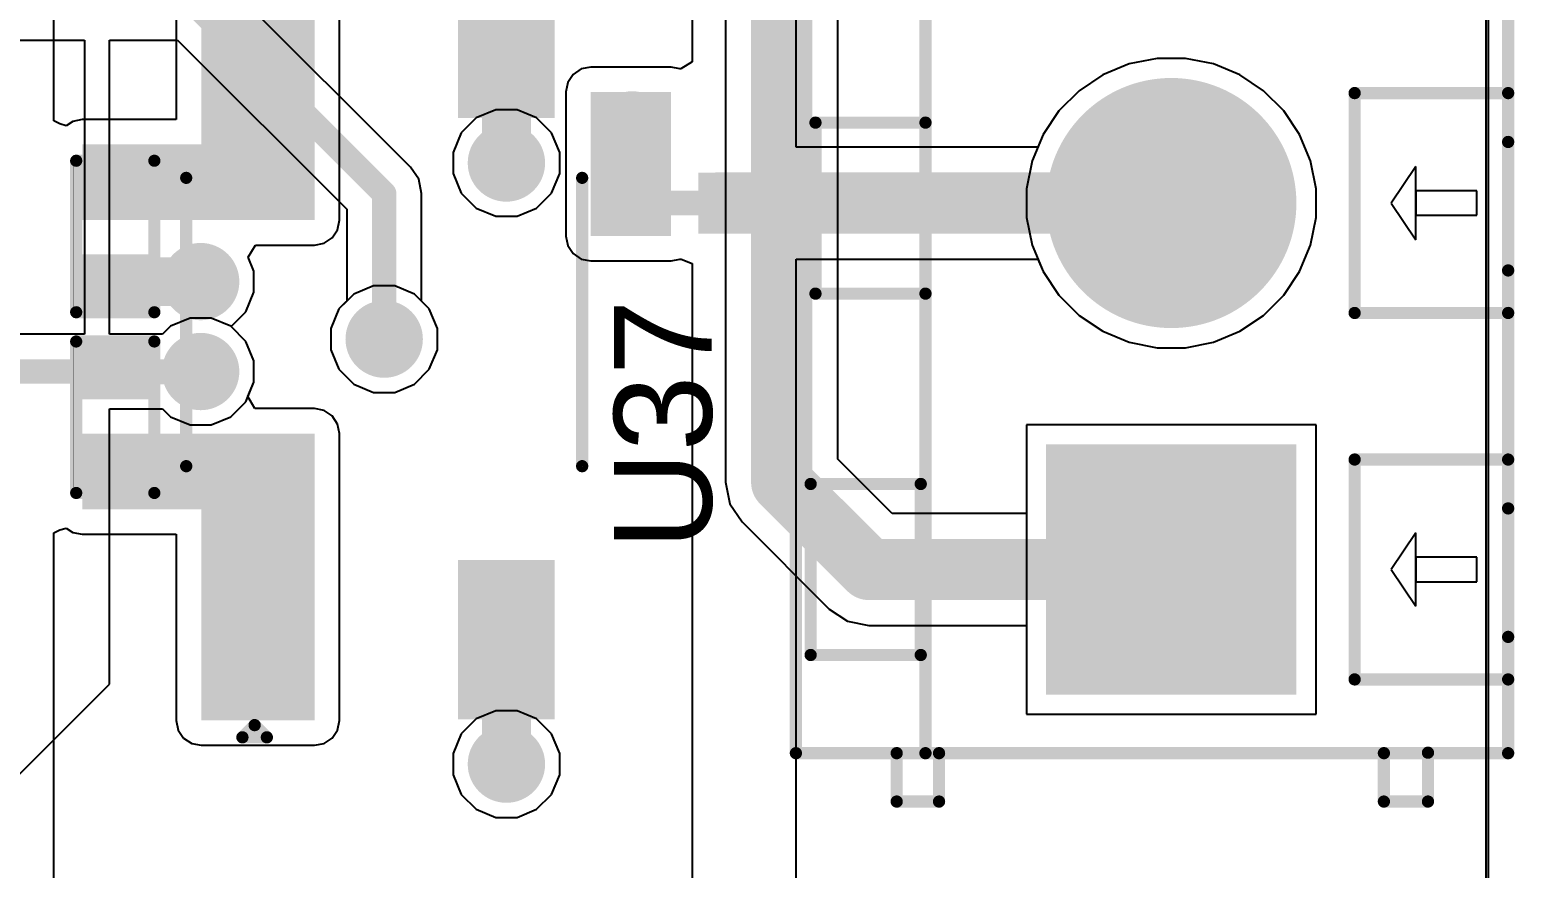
# Model space of a CAD drawing. Header units: millimetres. Extents: x 0 to 5423, y 0 to 5425.
# Drawn here: x 142.68 to 158.11, y 85.64 to 94.36 of the extents above; entities that cross this region are included whole.
import ezdxf

# ---------------------------------------------------------------- set-up
doc = ezdxf.new("R2010")
doc.units = ezdxf.units.MM
for name, color, linetype in [('BottomLayer', 5, 'Continuous'), ('BottomSolder', 6, 'Continuous'), ('MultiLayer', 9, 'Continuous'), ('PadHoleLayer', 156, 'Continuous'), ('TopLayer', 1, 'Continuous'), ('TopOverlay', 2, 'Continuous'), ('TopPaste', 8, 'Continuous'), ('TopSolder', 216, 'Continuous'), ('ViaHoleLayer', 16, 'Continuous')]:
    doc.layers.add(name, color=color, linetype=linetype)
doc.styles.add('Arial', font='', dxfattribs={"height": 0.2})
doc.styles.get('Arial').set_extended_font_data('Arial')

# ---------------------------------------------------------------- blocks, each defined once
blk = doc.blocks.new('N___T___P___44')
at = {"layer": 'TopLayer'}
for points in [[(-0.699, -0.318), (-0.699, 0.318), (-0.241, 0.318), (-0.241, -0.318)], [(0.241, -0.318), (0.241, 0.318), (0.699, 0.318), (0.699, -0.318)], [(-0.385, -0.127), (0.377, -0.127), (0.377, 0.127), (-0.385, 0.127)]]:
    blk.add_hatch(color=1, dxfattribs=at).paths.add_polyline_path(points)
at = {"layer": 'TopPaste'}
for points in [[(-0.699, -0.318), (-0.699, 0.318), (-0.241, 0.318), (-0.241, -0.318)], [(0.241, -0.318), (0.241, 0.318), (0.699, 0.318), (0.699, -0.318)]]:
    blk.add_hatch(color=8, dxfattribs=at).paths.add_polyline_path(points)
blk = doc.blocks.new('SOP_4_2_54_106')
at = {"layer": 'TopLayer'}
for points in [[(-3.85, 1.67), (-2.4, 1.67), (-2.4, 0.87), (-3.85, 0.87)], [(2.4, 1.67), (3.85, 1.67), (3.85, 0.87), (2.4, 0.87)], [(-3.85, -0.87), (-2.4, -0.87), (-2.4, -1.67), (-3.85, -1.67)], [(2.4, -0.87), (3.85, -0.87), (3.85, -1.67), (2.4, -1.67)]]:
    blk.add_hatch(color=1, dxfattribs=at).paths.add_polyline_path(points)
at = {"layer": 'TopPaste'}
for points in [[(-3.85, 1.67), (-2.4, 1.67), (-2.4, 0.87), (-3.85, 0.87)], [(2.4, 1.67), (3.85, 1.67), (3.85, 0.87), (2.4, 0.87)], [(-3.85, -0.87), (-2.4, -0.87), (-2.4, -1.67), (-3.85, -1.67)], [(2.4, -0.87), (3.85, -0.87), (3.85, -1.67), (2.4, -1.67)]]:
    blk.add_hatch(color=8, dxfattribs=at).paths.add_polyline_path(points)
at = {"layer": 'TopSolder'}
for points in [[(-3.952, 1.772), (-2.298, 1.772), (-2.298, 0.768), (-3.952, 0.768)], [(2.298, 1.772), (3.952, 1.772), (3.952, 0.768), (2.298, 0.768)], [(-3.952, -0.768), (-2.298, -0.768), (-2.298, -1.772), (-3.952, -1.772)], [(2.298, -0.768), (3.952, -0.768), (3.952, -1.772), (2.298, -1.772)]]:
    blk.add_hatch(color=216, dxfattribs=at).paths.add_polyline_path(points)
at = {"layer": 'TopOverlay', "const_width": 0.127}
for points in [[(-1.321, 2.057), (1.676, 2.057)], [(-4.14, 1.473), (-4.14, 1.219)], [(-4.14, 1.473), (-4.013, 1.346)], [(-4.013, 1.346), (-4.14, 1.219)], [(-1.321, -2.057), (1.676, -2.057)]]:
    blk.add_lwpolyline(points, dxfattribs=at)
at = {"layer": 'TopOverlay', "const_width": 0.0635}
for points in [[(-1.353, 2.057, 1), (-1.289, 2.057, 1)], [(1.645, 2.057, 1), (1.708, 2.057, 1)], [(-4.172, 1.473, 1), (-4.108, 1.473, 1)], [(-4.172, 1.473, 1), (-4.108, 1.473, 1)], [(-4.045, 1.346, 1), (-3.981, 1.346, 1)], [(-4.045, 1.346, 1), (-3.981, 1.346, 1)], [(-4.172, 1.219, 1), (-4.108, 1.219, 1)], [(-4.172, 1.219, 1), (-4.108, 1.219, 1)], [(-1.353, -2.057, 1), (-1.289, -2.057, 1)], [(1.645, -2.057, 1), (1.708, -2.057, 1)]]:
    blk.add_lwpolyline(points, format="xyb", close=True, dxfattribs=at)
blk = doc.blocks.new('R___0402_169')
at = {"layer": 'TopLayer'}
for points in [[(-0.699, -0.318), (-0.699, 0.317), (-0.241, 0.317), (-0.241, -0.318)], [(0.241, -0.318), (0.241, 0.317), (0.699, 0.317), (0.699, -0.318)]]:
    blk.add_hatch(color=1, dxfattribs=at).paths.add_polyline_path(points)
at = {"layer": 'TopPaste'}
for points in [[(-0.699, -0.318), (-0.699, 0.317), (-0.241, 0.317), (-0.241, -0.318)], [(0.241, -0.318), (0.241, 0.317), (0.699, 0.317), (0.699, -0.318)]]:
    blk.add_hatch(color=8, dxfattribs=at).paths.add_polyline_path(points)
at = {"layer": 'TopSolder'}
for points in [[(-0.754, -0.373), (-0.754, 0.373), (-0.186, 0.373), (-0.186, -0.373)], [(0.186, -0.373), (0.186, 0.373), (0.754, 0.373), (0.754, -0.373)]]:
    blk.add_hatch(color=216, dxfattribs=at).paths.add_polyline_path(points)
at = {"layer": 'TopOverlay'}
for points, const_width in [([(-0.787, -0.406), (-0.787, 0.406)], 0.127), ([(0.787, 0.406), (-0.787, 0.406)], 0.127), ([(0.787, -0.406), (0.787, 0.406)], 0.127), ([(0.787, -0.406), (-0.787, -0.406)], 0.127), ([(0.813, -0.432), (-0.813, -0.432)], 0.00323)]:
    blk.add_lwpolyline(points, dxfattribs=dict(at, const_width=const_width))
for points, const_width in [([(-0.819, 0.406, 1), (-0.756, 0.406, 1)], 0.0635), ([(-0.819, 0.406, 1), (-0.756, 0.406, 1)], 0.0635), ([(0.756, 0.406, 1), (0.819, 0.406, 1)], 0.0635), ([(0.756, 0.406, 1), (0.819, 0.406, 1)], 0.0635), ([(-0.819, -0.406, 1), (-0.756, -0.406, 1)], 0.0635), ([(-0.819, -0.406, 1), (-0.756, -0.406, 1)], 0.0635), ([(-0.814, -0.432, 1), (-0.812, -0.432, 1)], 0.00161), ([(0.756, -0.406, 1), (0.819, -0.406, 1)], 0.0635), ([(0.756, -0.406, 1), (0.819, -0.406, 1)], 0.0635), ([(0.812, -0.432, 1), (0.814, -0.432, 1)], 0.00161)]:
    blk.add_lwpolyline(points, format="xyb", close=True, dxfattribs=dict(at, const_width=const_width))
blk = doc.blocks.new('R___0402_175')
at = {"layer": 'TopLayer'}
for points in [[(-0.699, -0.318), (-0.699, 0.317), (-0.241, 0.317), (-0.241, -0.318)], [(0.241, -0.318), (0.241, 0.317), (0.699, 0.317), (0.699, -0.318)]]:
    blk.add_hatch(color=1, dxfattribs=at).paths.add_polyline_path(points)
at = {"layer": 'TopPaste'}
for points in [[(-0.699, -0.318), (-0.699, 0.317), (-0.241, 0.317), (-0.241, -0.318)], [(0.241, -0.318), (0.241, 0.317), (0.699, 0.317), (0.699, -0.318)]]:
    blk.add_hatch(color=8, dxfattribs=at).paths.add_polyline_path(points)
at = {"layer": 'TopSolder'}
for points in [[(-0.754, -0.373), (-0.754, 0.373), (-0.186, 0.373), (-0.186, -0.373)], [(0.186, -0.373), (0.186, 0.373), (0.754, 0.373), (0.754, -0.373)]]:
    blk.add_hatch(color=216, dxfattribs=at).paths.add_polyline_path(points)
at = {"layer": 'TopOverlay'}
for points, const_width in [([(-0.787, -0.406), (-0.787, 0.406)], 0.127), ([(0.787, 0.406), (-0.787, 0.406)], 0.127), ([(0.787, -0.406), (0.787, 0.406)], 0.127), ([(0.787, -0.406), (-0.787, -0.406)], 0.127), ([(0.813, -0.432), (-0.813, -0.432)], 0.00323)]:
    blk.add_lwpolyline(points, dxfattribs=dict(at, const_width=const_width))
for points, const_width in [([(-0.819, 0.406, 1), (-0.756, 0.406, 1)], 0.0635), ([(-0.819, 0.406, 1), (-0.756, 0.406, 1)], 0.0635), ([(0.756, 0.406, 1), (0.819, 0.406, 1)], 0.0635), ([(0.756, 0.406, 1), (0.819, 0.406, 1)], 0.0635), ([(-0.819, -0.406, 1), (-0.756, -0.406, 1)], 0.0635), ([(-0.819, -0.406, 1), (-0.756, -0.406, 1)], 0.0635), ([(-0.814, -0.432, 1), (-0.812, -0.432, 1)], 0.00161), ([(0.756, -0.406, 1), (0.819, -0.406, 1)], 0.0635), ([(0.756, -0.406, 1), (0.819, -0.406, 1)], 0.0635), ([(0.812, -0.432, 1), (0.814, -0.432, 1)], 0.00161)]:
    blk.add_lwpolyline(points, format="xyb", close=True, dxfattribs=dict(at, const_width=const_width))
blk = doc.blocks.new('DB125_3_81_8P_GN_S_302')
at = {"layer": 'BottomLayer'}
blk.add_hatch(color=5, dxfattribs=at).paths.add_polyline_path([(-14.585, 1.25), (-12.085, 1.25), (-12.085, -1.25), (-14.585, -1.25)])
h = blk.add_hatch(color=5, dxfattribs=at)
edge = h.paths.add_edge_path()
edge.add_arc((-9.525, 0), 1.25, 0, 360)
at = {"layer": 'BottomSolder'}
blk.add_hatch(color=6, dxfattribs=at).paths.add_polyline_path([(-14.635, 1.3), (-12.035, 1.3), (-12.035, -1.3), (-14.635, -1.3)])
h = blk.add_hatch(color=6, dxfattribs=at)
edge = h.paths.add_edge_path()
edge.add_arc((-9.525, 0), 1.3, 0, 360)
at = {"layer": 'MultiLayer'}
blk.add_hatch(color=9, dxfattribs=at).paths.add_polyline_path([(-14.585, 1.25), (-12.085, 1.25), (-12.085, -1.25), (-14.585, -1.25)])
h = blk.add_hatch(color=9, dxfattribs=at)
edge = h.paths.add_edge_path()
edge.add_arc((-9.525, 0), 1.25, 0, 360)
at = {"layer": 'PadHoleLayer'}
h = blk.add_hatch(color=156, dxfattribs=at)
edge = h.paths.add_edge_path()
edge.add_arc((-13.335, 0), 0.625, 0, 360)
h = blk.add_hatch(color=156, dxfattribs=at)
edge = h.paths.add_edge_path()
edge.add_arc((-9.525, 0), 0.625, 0, 360)
at = {"layer": 'TopLayer'}
blk.add_hatch(color=1, dxfattribs=at).paths.add_polyline_path([(-14.585, 1.25), (-12.085, 1.25), (-12.085, -1.25), (-14.585, -1.25)])
h = blk.add_hatch(color=1, dxfattribs=at)
edge = h.paths.add_edge_path()
edge.add_arc((-9.525, 0), 1.25, 0, 360)
at = {"layer": 'TopSolder'}
blk.add_hatch(color=216, dxfattribs=at).paths.add_polyline_path([(-14.635, 1.3), (-12.035, 1.3), (-12.035, -1.3), (-14.635, -1.3)])
h = blk.add_hatch(color=216, dxfattribs=at)
edge = h.paths.add_edge_path()
edge.add_arc((-9.525, 0), 1.3, 0, 360)
at = {"layer": 'TopOverlay'}
for p, q in [((-13.335, -2.286), (-13.716, -2.54)), ((-12.954, -2.54), (-13.335, -2.286)), ((-9.525, -2.286), (-9.906, -2.54)), ((-9.144, -2.54), (-9.525, -2.286)), ((-13.716, -2.54), (-12.954, -2.54)), ((-13.208, -2.54), (-13.462, -2.54)), ((-13.462, -2.54), (-13.462, -3.175)), ((-13.208, -3.175), (-13.208, -2.54)), ((-9.906, -2.54), (-9.144, -2.54)), ((-9.398, -2.54), (-9.652, -2.54)), ((-9.652, -2.54), (-9.652, -3.175)), ((-9.398, -3.175), (-9.398, -2.54)), ((-13.462, -3.175), (-13.208, -3.175)), ((-9.652, -3.175), (-9.398, -3.175))]:
    blk.add_line(p, q, dxfattribs=at)
at = {"layer": 'TopOverlay', "const_width": 0.127}
for points in [[(-15.245, 3.9), (-15.245, -3.5)], [(-15.245, 3.9), (15.245, 3.9)], [(-14.224, 3.747), (-14.224, 2.603)], [(-14.224, 3.747), (-12.446, 3.747)], [(-12.446, 3.747), (-12.446, 2.603)], [(-10.467, 3.697), (-10.467, 2.554)], [(-10.467, 3.697), (-8.689, 3.697)], [(-8.689, 3.697), (-8.689, 2.554)], [(-15.748, 2.853), (-15.748, 2.413)], [(-15.748, 2.853), (-15.245, 2.853)], [(-14.224, 2.603), (-12.446, 2.603)], [(-15.748, 2.413), (-15.245, 2.413)], [(-15.245, 2.554), (15.245, 2.554)], [(-10.467, 2.554), (-8.689, 2.554)], [(-14.478, -1.905), (-12.192, -1.905)], [(-14.478, -1.905), (-14.478, -3.5)], [(-12.192, -1.905), (-12.192, -3.5)], [(-10.668, -1.905), (-8.382, -1.905)], [(-10.668, -1.905), (-10.668, -3.5)], [(-8.382, -1.905), (-8.382, -3.5)], [(-15.748, -2.209), (-15.748, -2.667)], [(-15.748, -2.209), (-15.245, -2.209)], [(-15.748, -2.667), (-15.24, -2.667)], [(-15.245, -3.5), (15.245, -3.5)], [(-14.478, -3.5), (-14.036, -3.5)], [(-12.7, -3.5), (-12.192, -3.5)], [(-10.668, -3.5), (-10.226, -3.5)], [(-8.89, -3.5), (-8.382, -3.5)]]:
    blk.add_lwpolyline(points, dxfattribs=at)
at = {"layer": 'TopOverlay', "const_width": 0.0635}
for points in [[(-15.277, 3.9, 1), (-15.213, 3.9, 1)], [(-15.277, 3.9, 1), (-15.213, 3.9, 1)], [(-14.256, 3.747, 1), (-14.192, 3.747, 1)], [(-14.256, 3.747, 1), (-14.192, 3.747, 1)], [(-12.478, 3.747, 1), (-12.414, 3.747, 1)], [(-12.478, 3.747, 1), (-12.414, 3.747, 1)], [(-10.499, 3.697, 1), (-10.435, 3.697, 1)], [(-10.499, 3.697, 1), (-10.435, 3.697, 1)], [(-8.721, 3.697, 1), (-8.657, 3.697, 1)], [(-8.721, 3.697, 1), (-8.657, 3.697, 1)], [(-15.78, 2.853, 1), (-15.716, 2.853, 1)], [(-15.78, 2.853, 1), (-15.716, 2.853, 1)], [(-15.277, 2.853, 1), (-15.213, 2.853, 1)], [(-14.256, 2.603, 1), (-14.192, 2.603, 1)], [(-14.256, 2.603, 1), (-14.192, 2.603, 1)], [(-12.478, 2.603, 1), (-12.414, 2.603, 1)], [(-12.478, 2.603, 1), (-12.414, 2.603, 1)], [(-15.78, 2.413, 1), (-15.716, 2.413, 1)], [(-15.78, 2.413, 1), (-15.716, 2.413, 1)], [(-15.277, 2.554, 1), (-15.213, 2.554, 1)], [(-15.277, 2.413, 1), (-15.213, 2.413, 1)], [(-10.499, 2.554, 1), (-10.435, 2.554, 1)], [(-10.499, 2.554, 1), (-10.435, 2.554, 1)], [(-8.721, 2.554, 1), (-8.657, 2.554, 1)], [(-8.721, 2.554, 1), (-8.657, 2.554, 1)], [(-14.51, -1.905, 1), (-14.446, -1.905, 1)], [(-14.51, -1.905, 1), (-14.446, -1.905, 1)], [(-12.224, -1.905, 1), (-12.16, -1.905, 1)], [(-12.224, -1.905, 1), (-12.16, -1.905, 1)], [(-10.7, -1.905, 1), (-10.636, -1.905, 1)], [(-10.7, -1.905, 1), (-10.636, -1.905, 1)], [(-8.414, -1.905, 1), (-8.35, -1.905, 1)], [(-8.414, -1.905, 1), (-8.35, -1.905, 1)], [(-15.78, -2.209, 1), (-15.716, -2.209, 1)], [(-15.78, -2.209, 1), (-15.716, -2.209, 1)], [(-15.277, -2.209, 1), (-15.213, -2.209, 1)], [(-15.78, -2.667, 1), (-15.716, -2.667, 1)], [(-15.78, -2.667, 1), (-15.716, -2.667, 1)], [(-15.272, -2.667, 1), (-15.208, -2.667, 1)], [(-15.277, -3.5, 1), (-15.213, -3.5, 1)], [(-15.277, -3.5, 1), (-15.213, -3.5, 1)], [(-14.51, -3.5, 1), (-14.446, -3.5, 1)], [(-14.51, -3.5, 1), (-14.446, -3.5, 1)], [(-14.068, -3.5, 1), (-14.004, -3.5, 1)], [(-12.732, -3.5, 1), (-12.668, -3.5, 1)], [(-12.224, -3.5, 1), (-12.16, -3.5, 1)], [(-12.224, -3.5, 1), (-12.16, -3.5, 1)], [(-10.7, -3.5, 1), (-10.636, -3.5, 1)], [(-10.7, -3.5, 1), (-10.636, -3.5, 1)], [(-10.258, -3.5, 1), (-10.194, -3.5, 1)], [(-8.922, -3.5, 1), (-8.858, -3.5, 1)], [(-8.414, -3.5, 1), (-8.35, -3.5, 1)], [(-8.414, -3.5, 1), (-8.35, -3.5, 1)]]:
    blk.add_lwpolyline(points, format="xyb", close=True, dxfattribs=at)

msp = doc.modelspace()

# ---------------------------------------------------------------- hatches: boundary and pattern name
at = {"layer": 'BottomLayer'}
h = msp.add_hatch(color=5, dxfattribs=at)
edge = h.paths.add_edge_path()
edge.add_arc((148.943, 93.317), 0.3, 0, 360)
h = msp.add_hatch(color=5, dxfattribs=at)
edge = h.paths.add_edge_path()
edge.add_arc((147.635, 92.973), 0.3, 0, 360)
h = msp.add_hatch(color=5, dxfattribs=at)
edge = h.paths.add_edge_path()
edge.add_arc((144.458, 91.74), 0.3, 0, 360)
h = msp.add_hatch(color=5, dxfattribs=at)
edge = h.paths.add_edge_path()
edge.add_arc((146.365, 91.142), 0.3, 0, 360)
h = msp.add_hatch(color=5, dxfattribs=at)
edge = h.paths.add_edge_path()
edge.add_arc((144.458, 90.805), 0.3, 0, 360)
h = msp.add_hatch(color=5, dxfattribs=at)
edge = h.paths.add_edge_path()
edge.add_arc((147.635, 86.723), 0.3, 0, 360)
at = {"layer": 'BottomSolder'}
h = msp.add_hatch(color=6, dxfattribs=at)
edge = h.paths.add_edge_path()
edge.add_arc((148.943, 93.317), 0.402, 0, 360)
h = msp.add_hatch(color=6, dxfattribs=at)
edge = h.paths.add_edge_path()
edge.add_arc((147.635, 92.973), 0.402, 0, 360)
h = msp.add_hatch(color=6, dxfattribs=at)
edge = h.paths.add_edge_path()
edge.add_arc((144.458, 91.74), 0.402, 0, 360)
h = msp.add_hatch(color=6, dxfattribs=at)
edge = h.paths.add_edge_path()
edge.add_arc((146.365, 91.142), 0.402, 0, 360)
h = msp.add_hatch(color=6, dxfattribs=at)
edge = h.paths.add_edge_path()
edge.add_arc((144.458, 90.805), 0.402, 0, 360)
h = msp.add_hatch(color=6, dxfattribs=at)
edge = h.paths.add_edge_path()
edge.add_arc((147.635, 86.723), 0.402, 0, 360)
at = {"layer": 'TopLayer'}
for points in [[(144.464, 96.152), (144.464, 92.379), (145.641, 92.379), (145.641, 96.152)], [(149.346, 92.214), (149.346, 93.712), (148.511, 93.712), (148.511, 92.214)], [(145.61, 93.167), (143.228, 93.167), (143.228, 92.379), (145.61, 92.379)], [(149.628, 92.239), (151.032, 92.239), (151.032, 92.874), (149.628, 92.874)], [(145.61, 90.16), (143.228, 90.16), (143.228, 89.372), (145.61, 89.372)], [(145.641, 87.178), (145.641, 90.16), (144.464, 90.16), (144.464, 87.178)]]:
    msp.add_hatch(color=1, dxfattribs=at).paths.add_polyline_path(points)
h = msp.add_hatch(color=1, dxfattribs=at)
edge = h.paths.add_edge_path()
edge.add_arc((148.943, 93.317), 0.3, 0, 360)
h = msp.add_hatch(color=1, dxfattribs=at)
edge = h.paths.add_edge_path()
edge.add_arc((147.635, 92.973), 0.3, 0, 360)
h = msp.add_hatch(color=1, dxfattribs=at)
edge = h.paths.add_edge_path()
edge.add_arc((144.458, 91.74), 0.3, 0, 360)
h = msp.add_hatch(color=1, dxfattribs=at)
edge = h.paths.add_edge_path()
edge.add_arc((146.365, 91.142), 0.3, 0, 360)
h = msp.add_hatch(color=1, dxfattribs=at)
edge = h.paths.add_edge_path()
edge.add_arc((144.458, 90.805), 0.3, 0, 360)
h = msp.add_hatch(color=1, dxfattribs=at)
edge = h.paths.add_edge_path()
edge.add_arc((147.635, 86.723), 0.3, 0, 360)
at = {"layer": 'TopSolder'}
h = msp.add_hatch(color=216, dxfattribs=at)
edge = h.paths.add_edge_path()
edge.add_arc((148.943, 93.317), 0.402, 0, 360)
h = msp.add_hatch(color=216, dxfattribs=at)
edge = h.paths.add_edge_path()
edge.add_arc((147.635, 92.973), 0.402, 0, 360)
h = msp.add_hatch(color=216, dxfattribs=at)
edge = h.paths.add_edge_path()
edge.add_arc((144.458, 91.74), 0.402, 0, 360)
h = msp.add_hatch(color=216, dxfattribs=at)
edge = h.paths.add_edge_path()
edge.add_arc((146.365, 91.142), 0.402, 0, 360)
h = msp.add_hatch(color=216, dxfattribs=at)
edge = h.paths.add_edge_path()
edge.add_arc((144.458, 90.805), 0.402, 0, 360)
h = msp.add_hatch(color=216, dxfattribs=at)
edge = h.paths.add_edge_path()
edge.add_arc((147.635, 86.723), 0.402, 0, 360)
at = {"layer": 'ViaHoleLayer'}
h = msp.add_hatch(color=16, dxfattribs=at)
edge = h.paths.add_edge_path()
edge.add_arc((148.943, 93.317), 0.15, 0, 360)
h = msp.add_hatch(color=16, dxfattribs=at)
edge = h.paths.add_edge_path()
edge.add_arc((147.635, 92.973), 0.15, 0, 360)
h = msp.add_hatch(color=16, dxfattribs=at)
edge = h.paths.add_edge_path()
edge.add_arc((144.458, 91.74), 0.15, 0, 360)
h = msp.add_hatch(color=16, dxfattribs=at)
edge = h.paths.add_edge_path()
edge.add_arc((146.365, 91.142), 0.15, 0, 360)
h = msp.add_hatch(color=16, dxfattribs=at)
edge = h.paths.add_edge_path()
edge.add_arc((144.458, 90.805), 0.15, 0, 360)
h = msp.add_hatch(color=16, dxfattribs=at)
edge = h.paths.add_edge_path()
edge.add_arc((147.635, 86.723), 0.15, 0, 360)

# ---------------------------------------------------------------- linework, layer by layer
at = {"layer": 'BottomLayer'}
for p, q in [((157.81, 155.456), (157.81, 13.444)), ((146.639, 92.93), (144.654, 94.915)), ((151.078, 89.895), (151.078, 94.784)), ((149.912, 94.543), (149.912, 89.654)), ((135.906, 94.252), (143.251, 94.252)), ((143.251, 94.252), (143.251, 91.193)), ((143.51, 91.193), (143.51, 94.252)), ((143.51, 94.252), (144.219, 94.252)), ((144.219, 94.252), (145.976, 92.494)), ((154.105, 94.003), (153.831, 93.889)), ((154.395, 94.061), (154.105, 94.003)), ((154.692, 94.061), (154.395, 94.061)), ((154.982, 94.003), (154.692, 94.061)), ((155.256, 93.889), (154.982, 94.003)), ((153.831, 93.889), (153.585, 93.725)), ((155.502, 93.725), (155.256, 93.889)), ((153.585, 93.725), (153.375, 93.515)), ((155.712, 93.515), (155.502, 93.725)), ((147.524, 93.527), (147.321, 93.443)), ((147.745, 93.527), (147.524, 93.527)), ((147.949, 93.443), (147.745, 93.527)), ((153.375, 93.515), (153.211, 93.269)), ((155.876, 93.269), (155.712, 93.515)), ((147.321, 93.443), (147.165, 93.287)), ((148.104, 93.287), (147.949, 93.443)), ((147.165, 93.287), (147.081, 93.083)), ((148.189, 93.083), (148.104, 93.287)), ((153.211, 93.269), (153.097, 92.995)), ((155.99, 92.995), (155.876, 93.269)), ((147.081, 93.083), (147.081, 92.863)), ((148.189, 92.863), (148.189, 93.083)), ((146.724, 92.804), (146.639, 92.93)), ((147.081, 92.863), (147.165, 92.659)), ((148.104, 92.659), (148.189, 92.863)), ((153.097, 92.995), (153.039, 92.705)), ((156.047, 92.705), (155.99, 92.995)), ((146.753, 92.655), (146.724, 92.804)), ((146.753, 91.537), (146.753, 92.655)), ((147.165, 92.659), (147.321, 92.504)), ((147.949, 92.504), (148.104, 92.659)), ((153.039, 92.705), (153.039, 92.408)), ((156.047, 92.408), (156.047, 92.705)), ((145.976, 92.494), (145.976, 91.537)), ((147.321, 92.504), (147.524, 92.419)), ((147.524, 92.419), (147.745, 92.419)), ((147.745, 92.419), (147.949, 92.504)), ((153.039, 92.408), (153.097, 92.118)), ((155.99, 92.118), (156.047, 92.408)), ((153.097, 92.118), (153.211, 91.844)), ((155.876, 91.844), (155.99, 92.118)), ((153.211, 91.844), (153.375, 91.598)), ((155.712, 91.598), (155.876, 91.844)), ((145.976, 91.537), (145.895, 91.456)), ((146.834, 91.456), (146.753, 91.537)), ((153.375, 91.598), (153.585, 91.388)), ((155.502, 91.388), (155.712, 91.598)), ((144.348, 91.359), (144.144, 91.275)), ((144.568, 91.359), (144.348, 91.359)), ((144.772, 91.275), (144.568, 91.359)), ((145.895, 91.456), (145.811, 91.252)), ((146.919, 91.252), (146.834, 91.456)), ((153.585, 91.388), (153.831, 91.224)), ((155.256, 91.224), (155.502, 91.388)), ((143.251, 91.193), (141.089, 91.193)), ((144.063, 91.193), (143.51, 91.193)), ((144.144, 91.275), (144.063, 91.193)), ((144.927, 91.119), (144.772, 91.275)), ((145.811, 91.252), (145.811, 91.032)), ((146.919, 91.032), (146.919, 91.252)), ((153.831, 91.224), (154.105, 91.11)), ((154.982, 91.11), (155.256, 91.224)), ((145.012, 90.915), (144.927, 91.119)), ((145.811, 91.032), (145.895, 90.828)), ((146.834, 90.828), (146.919, 91.032)), ((154.105, 91.11), (154.395, 91.053)), ((154.395, 91.053), (154.692, 91.053)), ((154.692, 91.053), (154.982, 91.11)), ((145.012, 90.695), (145.012, 90.915)), ((145.895, 90.828), (146.051, 90.672)), ((146.679, 90.672), (146.834, 90.828)), ((144.927, 90.491), (145.012, 90.695)), ((146.051, 90.672), (146.254, 90.588)), ((146.254, 90.588), (146.475, 90.588)), ((146.475, 90.588), (146.679, 90.672)), ((143.51, 87.554), (143.51, 90.417)), ((143.51, 90.417), (144.063, 90.417)), ((144.063, 90.417), (144.144, 90.335)), ((144.772, 90.335), (144.927, 90.491)), ((144.144, 90.335), (144.348, 90.251)), ((144.348, 90.251), (144.568, 90.251)), ((144.568, 90.251), (144.772, 90.335)), ((156.047, 90.251), (153.039, 90.251)), ((153.039, 90.251), (153.039, 89.329)), ((156.047, 87.243), (156.047, 90.251)), ((151.643, 89.329), (151.078, 89.895)), ((149.912, 89.654), (149.957, 89.431)), ((149.957, 89.431), (150.083, 89.242)), ((153.039, 89.329), (151.643, 89.329)), ((150.083, 89.242), (150.99, 88.335)), ((150.99, 88.335), (151.179, 88.208)), ((151.179, 88.208), (151.402, 88.164)), ((151.402, 88.164), (153.039, 88.164)), ((153.039, 88.164), (153.039, 87.243)), ((142.164, 86.208), (143.51, 87.554)), ((147.321, 87.193), (147.165, 87.037)), ((147.524, 87.277), (147.321, 87.193)), ((147.745, 87.277), (147.524, 87.277)), ((147.949, 87.193), (147.745, 87.277)), ((148.104, 87.037), (147.949, 87.193)), ((153.039, 87.243), (156.047, 87.243)), ((147.165, 87.037), (147.081, 86.833)), ((148.189, 86.833), (148.104, 87.037)), ((147.081, 86.833), (147.081, 86.613)), ((148.189, 86.613), (148.189, 86.833)), ((147.081, 86.613), (147.165, 86.409)), ((148.104, 86.409), (148.189, 86.613)), ((147.165, 86.409), (147.321, 86.254)), ((147.949, 86.254), (148.104, 86.409)), ((147.321, 86.254), (147.524, 86.169)), ((147.745, 86.169), (147.949, 86.254)), ((147.524, 86.169), (147.745, 86.169))]:
    msp.add_line(p, q, dxfattribs=at)
for points, const_width in [([(150.495, 89.654), (150.495, 94.784)], 0.635), ([(144.379, 94.64), (146.365, 92.655)], 0.254), ([(146.365, 91.142), (146.365, 92.655)], 0.254), ([(141.089, 90.805), (144.458, 90.805)], 0.254), ([(150.495, 89.654), (151.402, 88.747)], 0.635), ([(151.402, 88.747), (154.543, 88.747)], 0.635)]:
    msp.add_lwpolyline(points, dxfattribs=dict(at, const_width=const_width))
for points, const_width in [([(146.301, 92.655, 1), (146.428, 92.655, 1)], 0.127), ([(146.301, 92.655, 1), (146.428, 92.655, 1)], 0.127), ([(146.301, 91.142, 1), (146.428, 91.142, 1)], 0.127), ([(144.394, 90.805, 1), (144.521, 90.805, 1)], 0.127), ([(150.336, 89.654, 1), (150.654, 89.654, 1)], 0.318), ([(150.336, 89.654, 1), (150.654, 89.654, 1)], 0.318), ([(151.243, 88.747, 1), (151.561, 88.747, 1)], 0.318), ([(151.243, 88.747, 1), (151.561, 88.747, 1)], 0.318), ([(154.385, 88.747, 1), (154.702, 88.747, 1)], 0.318)]:
    msp.add_lwpolyline(points, format="xyb", close=True, dxfattribs=dict(at, const_width=const_width))
at = {"layer": 'TopLayer'}
for p, q in [((157.836, 155.245), (157.836, 5.489)), ((142.933, 93.412), (142.933, 99.503)), ((150.647, 93.139), (150.647, 99.594)), ((149.565, 98.655), (149.565, 94.024)), ((144.205, 95.363), (144.205, 93.426)), ((145.9, 92.379), (145.9, 95.104)), ((148.412, 93.951), (148.328, 93.895)), ((148.511, 93.971), (148.412, 93.951)), ((149.346, 93.971), (148.511, 93.971)), ((149.438, 93.953), (149.346, 93.971)), ((149.447, 93.953), (149.438, 93.953)), ((149.565, 94.024), (149.447, 93.953)), ((154.105, 94.003), (153.831, 93.889)), ((154.395, 94.061), (154.105, 94.003)), ((154.692, 94.061), (154.395, 94.061)), ((154.982, 94.003), (154.692, 94.061)), ((155.256, 93.889), (154.982, 94.003)), ((148.272, 93.811), (148.252, 93.712)), ((148.328, 93.895), (148.272, 93.811)), ((153.831, 93.889), (153.585, 93.725)), ((155.502, 93.725), (155.256, 93.889)), ((148.252, 93.712), (148.252, 92.214)), ((153.585, 93.725), (153.375, 93.515)), ((155.712, 93.515), (155.502, 93.725)), ((153.375, 93.515), (153.211, 93.269)), ((155.876, 93.269), (155.712, 93.515)), ((142.994, 93.379), (142.933, 93.412)), ((143.06, 93.361), (142.994, 93.379)), ((143.129, 93.406), (143.06, 93.361)), ((143.228, 93.426), (143.129, 93.406)), ((144.205, 93.426), (143.228, 93.426)), ((153.211, 93.269), (153.157, 93.139)), ((155.99, 92.995), (155.876, 93.269)), ((153.157, 93.139), (150.647, 93.139)), ((156.047, 92.705), (155.99, 92.995)), ((156.047, 92.408), (156.047, 92.705)), ((155.99, 92.118), (156.047, 92.408)), ((145.824, 92.196), (145.88, 92.28)), ((145.88, 92.28), (145.9, 92.379)), ((144.952, 91.993), (145.027, 92.12)), ((145.027, 92.12), (145.61, 92.12)), ((145.61, 92.12), (145.61, 92.12)), ((145.61, 92.12), (145.641, 92.12)), ((145.641, 92.12), (145.74, 92.14)), ((145.74, 92.14), (145.824, 92.196)), ((148.252, 92.214), (148.272, 92.115)), ((148.272, 92.115), (148.328, 92.031)), ((155.876, 91.844), (155.99, 92.118)), ((145.012, 91.85), (144.952, 91.993)), ((148.328, 92.031), (148.412, 91.974)), ((148.412, 91.974), (148.511, 91.955)), ((148.511, 91.955), (149.346, 91.955)), ((149.346, 91.955), (149.438, 91.973)), ((149.438, 91.973), (149.449, 91.973)), ((149.449, 91.973), (149.565, 91.929)), ((150.647, 86.777), (150.647, 91.974)), ((150.647, 91.974), (153.157, 91.974)), ((153.157, 91.974), (153.211, 91.844)), ((145.012, 91.629), (145.012, 91.85)), ((149.565, 91.929), (149.565, 71.63)), ((153.211, 91.844), (153.375, 91.598)), ((155.712, 91.598), (155.876, 91.844)), ((144.927, 91.426), (145.012, 91.629)), ((146.254, 91.696), (146.051, 91.611)), ((146.475, 91.696), (146.254, 91.696)), ((146.679, 91.611), (146.475, 91.696)), ((146.051, 91.611), (145.895, 91.456)), ((146.834, 91.456), (146.679, 91.611)), ((153.375, 91.598), (153.585, 91.388)), ((155.502, 91.388), (155.712, 91.598)), ((144.774, 91.272), (144.927, 91.426)), ((145.895, 91.456), (145.811, 91.252)), ((146.919, 91.252), (146.834, 91.456)), ((153.585, 91.388), (153.831, 91.224)), ((155.256, 91.224), (155.502, 91.388)), ((144.927, 91.119), (144.774, 91.272)), ((145.811, 91.252), (145.811, 91.032)), ((146.919, 91.032), (146.919, 91.252)), ((153.831, 91.224), (154.105, 91.11)), ((154.982, 91.11), (155.256, 91.224)), ((145.012, 90.915), (144.927, 91.119)), ((145.811, 91.032), (145.895, 90.828)), ((146.834, 90.828), (146.919, 91.032)), ((154.105, 91.11), (154.395, 91.053)), ((154.395, 91.053), (154.692, 91.053)), ((154.692, 91.053), (154.982, 91.11)), ((145.012, 90.695), (145.012, 90.915)), ((145.895, 90.828), (146.051, 90.672)), ((146.679, 90.672), (146.834, 90.828)), ((144.95, 90.546), (145.012, 90.695)), ((145.022, 90.419), (144.95, 90.546)), ((146.051, 90.672), (146.254, 90.588)), ((146.254, 90.588), (146.475, 90.588)), ((146.475, 90.588), (146.679, 90.672)), ((145.641, 90.419), (145.022, 90.419)), ((145.74, 90.4), (145.641, 90.419)), ((145.824, 90.344), (145.74, 90.4)), ((145.88, 90.259), (145.824, 90.344)), ((145.9, 90.16), (145.88, 90.259)), ((156.047, 90.251), (153.039, 90.251)), ((153.039, 90.251), (153.039, 87.243)), ((156.047, 87.243), (156.047, 90.251)), ((145.9, 87.178), (145.9, 90.16)), ((142.933, 89.127), (142.994, 89.16)), ((142.994, 89.16), (143.06, 89.178)), ((143.06, 89.178), (143.129, 89.133)), ((142.933, 76.775), (142.933, 89.127)), ((143.129, 89.133), (143.228, 89.113)), ((143.228, 89.113), (144.205, 89.113)), ((144.205, 89.113), (144.205, 87.178)), ((144.205, 87.178), (144.225, 87.078)), ((145.88, 87.078), (145.9, 87.178)), ((153.039, 87.243), (156.047, 87.243)), ((144.225, 87.078), (144.281, 86.994)), ((145.824, 86.994), (145.88, 87.078)), ((144.281, 86.994), (144.365, 86.938)), ((144.365, 86.938), (144.464, 86.919)), ((144.464, 86.919), (145.641, 86.919)), ((145.641, 86.919), (145.74, 86.938)), ((145.74, 86.938), (145.824, 86.994)), ((150.647, 78.207), (150.647, 86.777))]:
    msp.add_line(p, q, dxfattribs=at)
for points, const_width in [([(147.635, 92.973), (147.635, 94.267)], 0.508), ([(150.035, 92.557), (154.543, 92.557)], 0.635), ([(143.571, 91.74), (144.458, 91.74)], 0.508), ([(143.571, 90.8), (144.452, 90.8)], 0.254), ([(144.452, 90.8), (144.458, 90.805)], 0.254), ([(147.635, 86.723), (147.635, 88.017)], 0.508)]:
    msp.add_lwpolyline(points, dxfattribs=dict(at, const_width=const_width))
for points, const_width in [([(147.508, 94.267, 1), (147.762, 94.267, 1)], 0.254), ([(147.508, 92.973, 1), (147.762, 92.973, 1)], 0.254), ([(149.876, 92.557, 1), (150.194, 92.557, 1)], 0.318), ([(154.385, 92.557, 1), (154.702, 92.557, 1)], 0.318), ([(143.444, 91.74, 1), (143.698, 91.74, 1)], 0.254), ([(144.331, 91.74, 1), (144.585, 91.74, 1)], 0.254), ([(143.507, 90.8, 1), (143.634, 90.8, 1)], 0.127), ([(144.389, 90.8, 1), (144.516, 90.8, 1)], 0.127), ([(144.389, 90.8, 1), (144.516, 90.8, 1)], 0.127), ([(144.394, 90.805, 1), (144.521, 90.805, 1)], 0.127), ([(147.508, 88.017, 1), (147.762, 88.017, 1)], 0.254), ([(147.508, 86.723, 1), (147.762, 86.723, 1)], 0.254)]:
    msp.add_lwpolyline(points, format="xyb", close=True, dxfattribs=dict(at, const_width=const_width))

# ---------------------------------------------------------------- block references
for name, p, rotation in [('DB125_3_81_8P_GN_S_302', (154.543, 102.082), 90), ('SOP_4_2_54_106', (146.365, 91.142), 90), ('R___0402_169', (143.571, 92.209), 270), ('R___0402_175', (143.571, 90.33), 270)]:
    msp.add_blockref(name, p, dxfattribs=dict(rotation=rotation))
msp.add_blockref('N___T___P___44', (149.565, 92.557))

# ---------------------------------------------------------------- texts
at = {"layer": 'TopOverlay', "style": 'Arial'}
msp.add_text('U37', height=1.016, rotation=90, dxfattribs=at).set_placement((149.768, 88.95))

doc.saveas('drawing.dxf')
